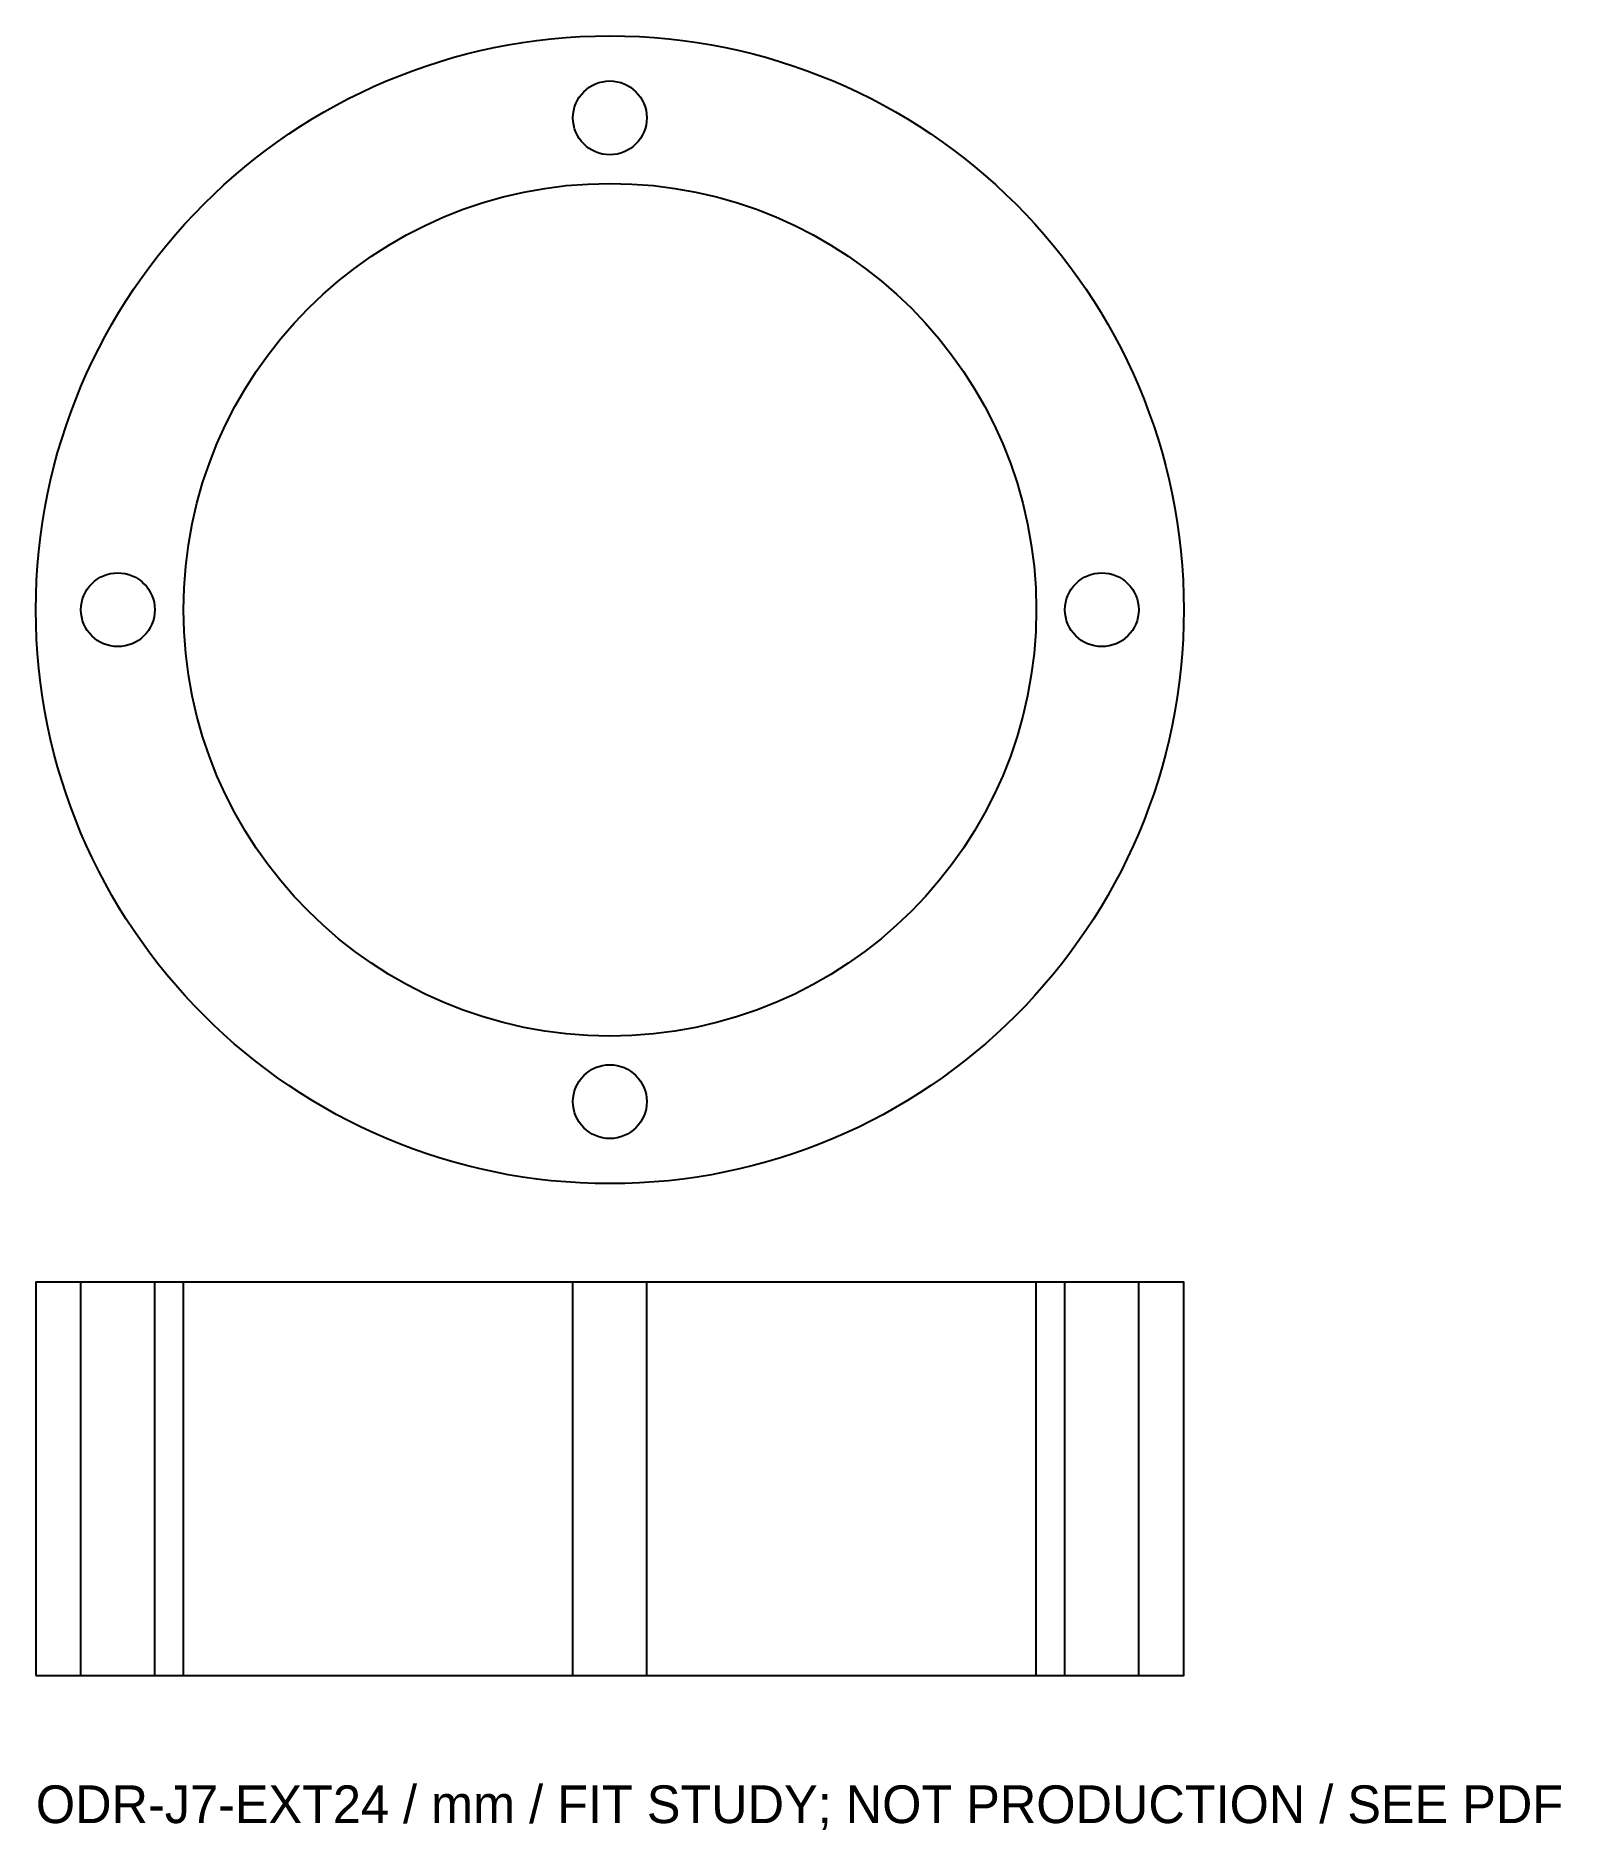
# Model space of a CAD drawing. Header units: millimetres. Extents: x -35 to 58, y -74 to 35.
import ezdxf

# ---------------------------------------------------------------- set-up
doc = ezdxf.new("R2010")
doc.units = ezdxf.units.MM

msp = doc.modelspace()

# ---------------------------------------------------------------- linework, layer by layer
at = {"linetype": 'CONTINUOUS'}
for p, q in [((-32.25, -65), (-32.25, -41)), ((-27.75, -65), (-27.75, -41)), ((-2.25, -65), (-2.25, -41)), ((2.25, -65), (2.25, -41)), ((27.75, -65), (27.75, -41)), ((32.25, -65), (32.25, -41))]:
    msp.add_line(p, q, dxfattribs=at)
for p, q in [((-26, -65), (-26, -41)), ((26, -65), (26, -41))]:
    msp.add_line(p, q)
msp.add_lwpolyline([(-35, -65), (35, -65), (35, -41), (-35, -41)], close=True)
for centre, radius in [((0, 0), 35), ((0, 30), 2.25), ((0, 0), 26), ((-30, 0), 2.25), ((30, 0), 2.25), ((0, -30), 2.25)]:
    msp.add_circle(centre, radius)

# ---------------------------------------------------------------- texts
msp.add_text('ODR-J7-EXT24 / mm / FIT STUDY; NOT PRODUCTION / SEE PDF', height=2.3).set_placement((-35, -74))

doc.saveas('drawing.dxf')
